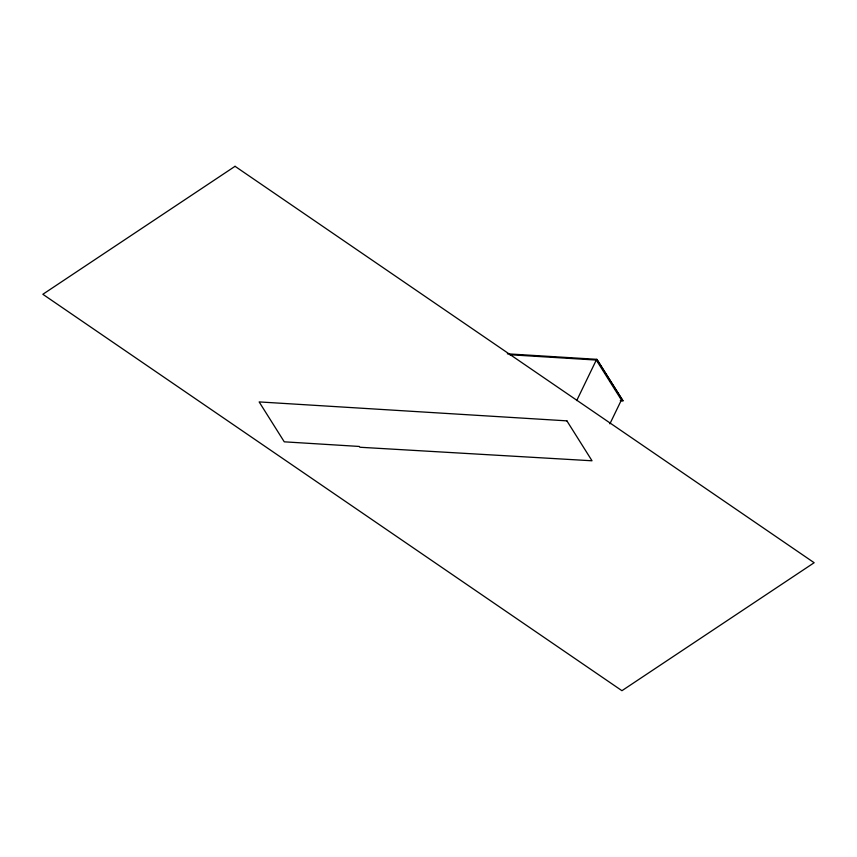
<?xml version="1.0" encoding="UTF-8"?>
<svg xmlns="http://www.w3.org/2000/svg" width="857" height="857" viewBox="0 0 857 857"><rect width="100%" height="100%" fill="white"/><g stroke="black" fill="none" stroke-linecap="round" stroke-linejoin="round"><path stroke-width="1.29" d="M576.697 400.594L596.29 360.058L621.421 399.983L622.471 400.048M609.895 423.829L621.421 399.983M507.355 353.823L596.847 359.329L622.975 400.83L620.297 400.669M509.69 354.723L597.34 360.122M596.847 359.329L622.975 400.83M235.054 166.312L42.85 294.283L621.936 690.688L814.15 562.717L235.054 166.312M566.895 420.862L259.135 401.912L284.267 441.826L359.362 446.454L359.865 447.247L592.026 460.787L566.895 420.862"/></g></svg>
